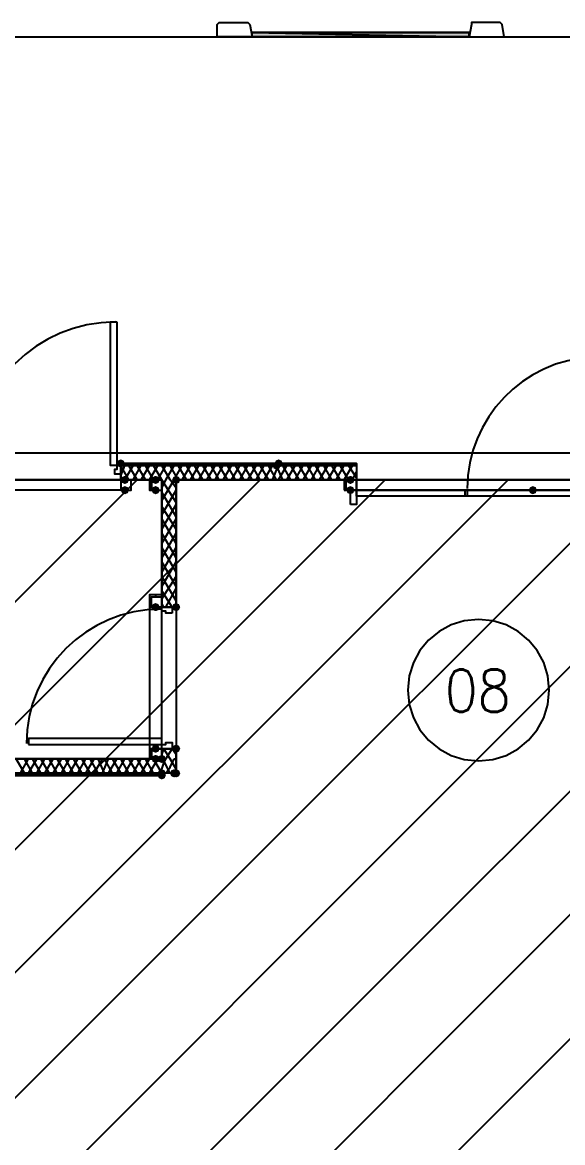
# Model space of a CAD drawing. Header units: millimetres. Extents: x 0 to 420, y 0 to 297.
# Drawn here: x 119.34 to 130.49, y 221.4 to 244.52 of the extents above; entities that cross this region are included whole.
import ezdxf

# ---------------------------------------------------------------- set-up
doc = ezdxf.new("R2010")
doc.units = ezdxf.units.MM
doc.layers.get('0').update_dxf_attribs({"linetype": 'CONTINUOUS'})
doc.styles.get("Standard").update_dxf_attribs({"font": 'STANDARD'})

msp = doc.modelspace()

# ---------------------------------------------------------------- hatches: boundary and pattern name
at = {"true_color": 0x0000fc}
h = msp.add_hatch(color=0, dxfattribs=at)
h.paths.add_polyline_path([(128.566333, 244.305667), (124.079, 244.305667), (128.566333, 244.221)], flags=0)
h.paths.add_polyline_path([(124.079, 244.305667), (128.566333, 244.221), (124.079, 244.221)], flags=0)
at = {"true_color": 0x0000fe}
for points in [[(121.454333, 235.415667), (121.429462, 235.355871), (121.369667, 235.331), (121.309871, 235.355871), (121.285, 235.415667), (121.309871, 235.475462), (121.369667, 235.500333), (121.429462, 235.475463)], [(124.671667, 235.373333), (124.646796, 235.313538), (124.587, 235.288667), (124.527204, 235.313538), (124.502333, 235.373333), (124.527204, 235.433129), (124.587, 235.458), (124.646796, 235.433129)], [(124.714, 235.415667), (124.689129, 235.355871), (124.629333, 235.331), (124.569538, 235.355871), (124.544667, 235.415667), (124.569537, 235.475462), (124.629333, 235.500333), (124.689129, 235.475463)], [(122.597333, 235.077), (122.572463, 235.017204), (122.512667, 234.992333), (122.452871, 235.017204), (122.428, 235.077), (122.452871, 235.136796), (122.512667, 235.161667), (122.572462, 235.136796)], [(122.597333, 235.077), (122.572463, 235.017204), (122.512667, 234.992333), (122.452871, 235.017204), (122.428, 235.077), (122.452871, 235.136796), (122.512667, 235.161667), (122.572462, 235.136796)], [(122.597333, 232.452333), (122.572463, 232.392537), (122.512667, 232.367667), (122.452871, 232.392537), (122.428, 232.452333), (122.452871, 232.512129), (122.512667, 232.537), (122.572462, 232.512129)], [(122.597333, 229.531333), (122.572463, 229.471537), (122.512667, 229.446667), (122.452871, 229.471537), (122.428, 229.531333), (122.452871, 229.591129), (122.512667, 229.616), (122.572462, 229.591129)], [(122.301, 228.981), (122.276129, 228.921204), (122.216333, 228.896333), (122.156537, 228.921204), (122.131667, 228.981), (122.156537, 229.040796), (122.216333, 229.065667), (122.276129, 229.040796)], [(122.597333, 229.023333), (122.572463, 228.963537), (122.512667, 228.938667), (122.452871, 228.963537), (122.428, 229.023333), (122.452871, 229.083129), (122.512667, 229.108), (122.572462, 229.083129)], [(122.597333, 229.023333), (122.572463, 228.963537), (122.512667, 228.938667), (122.452871, 228.963537), (122.428, 229.023333), (122.452871, 229.083129), (122.512667, 229.108), (122.572462, 229.083129)]]:
    msp.add_hatch(color=0, dxfattribs=at).paths.add_polyline_path(points, flags=0)
at = {"true_color": 0x000007}
h = msp.add_hatch(color=0, dxfattribs=at)
h.paths.add_polyline_path([(126.238, 235.415667), (121.369667, 235.415667), (126.238, 235.373333)], flags=0)
h.paths.add_polyline_path([(121.369667, 235.415667), (126.238, 235.373333), (121.369667, 235.373333)], flags=0)
for points in [[(121.539, 235.077), (121.514129, 235.017204), (121.454333, 234.992333), (121.394538, 235.017204), (121.369667, 235.077), (121.394537, 235.136796), (121.454333, 235.161667), (121.514129, 235.136796)], [(122.174, 235.077), (122.149129, 235.017204), (122.089333, 234.992333), (122.029538, 235.017204), (122.004667, 235.077), (122.029537, 235.136796), (122.089333, 235.161667), (122.149129, 235.136796)], [(126.195667, 235.077), (126.170796, 235.017204), (126.111, 234.992333), (126.051204, 235.017204), (126.026333, 235.077), (126.051204, 235.136796), (126.111, 235.161667), (126.170796, 235.136796)], [(121.539, 234.865333), (121.514129, 234.805537), (121.454333, 234.780667), (121.394538, 234.805537), (121.369667, 234.865333), (121.394537, 234.925129), (121.454333, 234.95), (121.514129, 234.925129)], [(122.174, 234.865333), (122.149129, 234.805537), (122.089333, 234.780667), (122.029538, 234.805537), (122.004667, 234.865333), (122.029537, 234.925129), (122.089333, 234.95), (122.149129, 234.925129)], [(126.195667, 234.865333), (126.170796, 234.805537), (126.111, 234.780667), (126.051204, 234.805537), (126.026333, 234.865333), (126.051204, 234.925129), (126.111, 234.95), (126.170796, 234.925129)], [(129.963333, 234.865333), (129.938463, 234.805537), (129.878667, 234.780667), (129.818871, 234.805537), (129.794, 234.865333), (129.818871, 234.925129), (129.878667, 234.95), (129.938462, 234.925129)], [(129.963333, 234.865333), (129.938463, 234.805537), (129.878667, 234.780667), (129.818871, 234.805537), (129.794, 234.865333), (129.818871, 234.925129), (129.878667, 234.95), (129.938462, 234.925129)], [(122.174, 232.452333), (122.149129, 232.392537), (122.089333, 232.367667), (122.029538, 232.392537), (122.004667, 232.452333), (122.029537, 232.512129), (122.089333, 232.537), (122.149129, 232.512129)], [(122.174, 229.531333), (122.149129, 229.471537), (122.089333, 229.446667), (122.029538, 229.471537), (122.004667, 229.531333), (122.029537, 229.591129), (122.089333, 229.616), (122.149129, 229.591129)], [(122.174, 229.319667), (122.149129, 229.259871), (122.089333, 229.235), (122.029538, 229.259871), (122.004667, 229.319667), (122.029537, 229.379462), (122.089333, 229.404333), (122.149129, 229.379463)], [(122.301, 229.319667), (122.276129, 229.259871), (122.216333, 229.235), (122.156537, 229.259871), (122.131667, 229.319667), (122.156537, 229.379462), (122.216333, 229.404333), (122.276129, 229.379463)], [(122.301, 229.023333), (122.276129, 228.963537), (122.216333, 228.938667), (122.156537, 228.963537), (122.131667, 229.023333), (122.156537, 229.083129), (122.216333, 229.108), (122.276129, 229.083129)], [(122.555, 229.023333), (122.530129, 228.963537), (122.470333, 228.938667), (122.410538, 228.963537), (122.385667, 229.023333), (122.410537, 229.083129), (122.470333, 229.108), (122.530129, 229.083129)]]:
    msp.add_hatch(color=0, dxfattribs=at).paths.add_polyline_path(points, flags=0)
h = msp.add_hatch(color=0, dxfattribs=at)
h.paths.add_polyline_path([(122.512667, 235.077), (122.512667, 232.452333)], flags=0)
h.paths.add_polyline_path([(122.512667, 232.452333), (122.512667, 235.077)], flags=0)
h = msp.add_hatch(color=0, dxfattribs=at)
h.paths.add_polyline_path([(122.512667, 229.531333), (122.512667, 229.023333)], flags=0)
h.paths.add_polyline_path([(122.512667, 229.023333), (122.512667, 229.531333)], flags=0)
h = msp.add_hatch(color=0, dxfattribs=at)
h.paths.add_polyline_path([(122.216333, 229.023333), (105.664, 229.023333), (122.216333, 228.981)], flags=0)
h.paths.add_polyline_path([(105.664, 229.023333), (122.216333, 228.981), (105.664, 228.981)], flags=0)

# ---------------------------------------------------------------- linework, layer by layer
at = {"color": 0, "true_color": 0x000007}
for points in [[(123.359333, 244.221), (123.359333, 244.475), (123.401667, 244.517333), (123.994333, 244.517333), (124.036667, 244.475), (124.079, 244.221)], [(129.286, 244.221), (129.243667, 244.475), (129.201333, 244.517333), (128.608667, 244.517333), (128.608667, 244.475), (128.566333, 244.221)], [(117.263333, 244.221), (378.883333, 244.221), (378.883333, 235.627333), (117.263333, 235.627333)], [(124.079, 244.305667), (124.629333, 244.305667)], [(124.629333, 244.305667), (125.222, 244.305667), (124.629333, 244.305667), (124.079, 244.305667)], [(124.079, 244.305667), (128.566333, 244.305667), (128.566333, 244.221), (124.079, 244.221)], [(125.222, 244.305667), (125.814667, 244.305667), (125.222, 244.305667), (124.375333, 244.305667), (125.222, 244.305667), (125.814667, 244.305667), (125.222, 244.305667), (124.375333, 244.305667)], [(125.814667, 244.305667), (126.365, 244.305667), (125.814667, 244.305667), (124.925667, 244.305667)], [(126.365, 244.305667), (126.957667, 244.305667), (126.365, 244.305667), (125.518333, 244.305667)], [(126.957667, 244.305667), (127.550333, 244.305667), (126.957667, 244.305667), (126.111, 244.305667)], [(127.550333, 244.305667), (128.143, 244.305667), (127.550333, 244.305667), (126.661333, 244.305667)], [(128.143, 244.305667), (128.566333, 244.305667), (128.143, 244.305667), (127.254, 244.305667)], [(128.566333, 244.305667), (128.397, 244.305667), (128.566333, 244.305667), (127.846667, 244.305667)], [(121.285, 238.336667), (121.285, 235.373333), (121.158, 235.373333), (121.158, 238.336667)], [(105.156, 117.940667), (390.990667, 117.940667), (390.990667, 235.627333), (105.156, 235.627333)], [(121.369667, 235.204), (121.369667, 235.373333), (121.285, 235.373333), (121.285, 235.288667), (121.242667, 235.288667), (121.242667, 235.204)], [(126.238, 235.415667), (121.369667, 235.415667), (126.238, 235.373333)], [(121.369667, 235.415667), (126.238, 235.373333), (121.369667, 235.373333)], [(126.238, 235.415667), (126.238, 235.373333), (121.369667, 235.373333), (121.369667, 235.415667), (126.238, 235.415667), (121.369667, 235.415667), (121.369667, 235.373333), (126.238, 235.373333)], [(105.664, 229.023333), (105.664, 200.617667), (134.874, 200.617667), (134.874, 235.077), (122.512667, 235.077), (122.512667, 229.023333)], [(121.369667, 234.865333), (121.581333, 234.865333), (121.581333, 235.077), (121.369667, 235.077), (121.369667, 234.865333), (121.581333, 234.865333), (121.581333, 235.077), (121.369667, 235.077)], [(122.216333, 235.077), (122.004667, 235.077), (122.004667, 234.865333), (122.216333, 234.865333), (122.216333, 235.077), (121.962333, 235.077), (121.962333, 234.865333), (122.216333, 234.865333)], [(122.512667, 235.077), (122.512667, 232.452333)], [(122.512667, 232.452333), (122.512667, 235.077)], [(122.512667, 232.452333), (122.512667, 235.077)], [(122.512667, 232.452333), (122.512667, 235.077)], [(125.984, 234.865333), (126.238, 234.865333), (126.238, 235.077), (125.984, 235.077)], [(126.026333, 234.865333), (126.026333, 235.077), (126.238, 235.077), (126.238, 234.865333)], [(126.111, 234.569), (126.111, 234.865333), (126.238, 234.865333), (126.238, 234.569)], [(126.238, 234.865333), (133.477, 234.865333), (133.477, 234.738333), (126.238, 234.738333)], [(128.481667, 234.865333), (128.524, 234.865333), (128.524, 234.738333), (128.481667, 234.738333)], [(122.216333, 232.706333), (121.962333, 232.706333), (121.962333, 232.452333), (122.216333, 232.452333)], [(122.216333, 232.664), (122.216333, 232.452333), (122.004667, 232.452333), (122.004667, 232.664)], [(122.428, 232.325333), (122.301, 232.325333), (122.301, 232.367667), (122.216333, 232.367667), (122.216333, 232.452333), (122.428, 232.452333)], [(122.216333, 232.452333), (122.428, 232.452333)], [(119.464667, 229.616), (122.216333, 229.616), (122.216333, 229.743), (119.464667, 229.743)], [(122.216333, 229.531333), (122.004667, 229.531333), (122.004667, 229.319667), (122.216333, 229.319667), (122.216333, 229.531333), (121.962333, 229.531333), (121.962333, 229.319667), (122.216333, 229.319667)], [(122.428, 229.531333), (122.216333, 229.531333), (122.216333, 229.616), (122.301, 229.616), (122.301, 229.658333), (122.428, 229.658333)], [(122.216333, 229.531333), (122.428, 229.531333)], [(122.512667, 229.531333), (122.512667, 229.023333)], [(122.512667, 229.023333), (122.512667, 229.531333)], [(122.512667, 229.531333), (122.512667, 229.023333), (122.512667, 229.531333), (122.512667, 229.023333)], [(122.216333, 229.023333), (105.664, 229.023333), (122.216333, 228.981)], [(105.664, 229.023333), (122.216333, 228.981), (105.664, 228.981)], [(105.664, 228.981), (122.216333, 228.981), (122.216333, 229.023333), (105.664, 229.023333)], [(105.664, 228.981), (122.216333, 228.981), (122.216333, 229.023333), (105.664, 229.023333)]]:
    msp.add_lwpolyline(points, close=True, dxfattribs=at)
at = {"color": 0, "true_color": 0x0000fc}
for points in [[(128.566333, 244.305667), (124.079, 244.305667), (128.566333, 244.221)], [(124.079, 244.305667), (128.566333, 244.221), (124.079, 244.221)]]:
    msp.add_lwpolyline(points, close=True, dxfattribs=at)
at = {"color": 0, "true_color": 0x000007}
for points in [[(121.263833, 238.336667), (120.963012, 238.321477), (120.670882, 238.276893), (120.38892, 238.204393), (120.118606, 238.105458), (119.861418, 237.981565), (119.618836, 237.834193), (119.392338, 237.664822), (119.183404, 237.474929), (118.993512, 237.265995), (118.82414, 237.039497), (118.676769, 236.796915), (118.552875, 236.539728), (118.45394, 236.269414), (118.381441, 235.987452), (118.336857, 235.695321), (118.321667, 235.3945)], [(131.12601, 237.613977), (130.857484, 237.588163), (130.597402, 237.537219), (130.346983, 237.462416), (130.10744, 237.365024), (129.879991, 237.246314), (129.665852, 237.107555), (129.466238, 236.950018), (129.282367, 236.774973), (129.115453, 236.58369), (128.966713, 236.377438), (128.837364, 236.157489), (128.728621, 235.925112), (128.6417, 235.681577), (128.577818, 235.428154), (128.538191, 235.166115), (128.524034, 234.896728)], [(126.238, 235.415667), (121.369667, 235.415667), (126.238, 235.415667), (121.369667, 235.373333)], [(121.369667, 235.161667), (121.454333, 235.373333)], [(121.539, 235.077), (121.369667, 235.373333)], [(121.369667, 235.373333), (121.369667, 235.204), (121.369667, 235.077)], [(121.369667, 235.077), (121.369667, 235.204), (121.369667, 235.373333), (121.369667, 235.204)], [(126.238, 235.373333), (121.369667, 235.373333)], [(121.454333, 235.077), (121.623667, 235.373333)], [(121.708333, 235.077), (121.539, 235.373333)], [(121.623667, 235.077), (121.793, 235.373333)], [(121.877667, 235.077), (121.708333, 235.373333)], [(121.793, 235.077), (121.962333, 235.373333)], [(122.047, 235.077), (121.877667, 235.373333)], [(121.962333, 235.077), (122.131667, 235.373333)], [(122.216333, 235.077), (122.047, 235.373333)], [(122.131667, 235.077), (122.301, 235.373333)], [(122.385667, 235.077), (122.216333, 235.373333)], [(122.301, 235.077), (122.470333, 235.373333)], [(122.555, 235.077), (122.385667, 235.373333)], [(122.470333, 235.077), (122.639667, 235.373333)], [(122.724333, 235.077), (122.555, 235.373333)], [(122.639667, 235.077), (122.809, 235.373333)], [(122.893667, 235.077), (122.724333, 235.373333)], [(122.809, 235.077), (122.978333, 235.373333)], [(123.063, 235.077), (122.893667, 235.373333)], [(122.978333, 235.077), (123.147667, 235.373333)], [(123.232333, 235.077), (123.063, 235.373333)], [(123.147667, 235.077), (123.317, 235.373333)], [(123.401667, 235.077), (123.232333, 235.373333)], [(123.317, 235.077), (123.486333, 235.373333)], [(123.571, 235.077), (123.401667, 235.373333)], [(123.486333, 235.077), (123.655667, 235.373333)], [(123.740333, 235.077), (123.571, 235.373333)], [(123.655667, 235.077), (123.825, 235.373333)], [(123.909667, 235.077), (123.740333, 235.373333)], [(123.825, 235.077), (123.994333, 235.373333)], [(124.079, 235.077), (123.909667, 235.373333)], [(123.994333, 235.077), (124.163667, 235.373333)], [(124.248333, 235.077), (124.079, 235.373333)], [(124.163667, 235.077), (124.333, 235.373333)], [(124.417667, 235.077), (124.248333, 235.373333)], [(124.333, 235.077), (124.502333, 235.373333)], [(124.587, 235.077), (124.417667, 235.373333)], [(124.502333, 235.077), (124.629333, 235.373333)], [(124.714, 235.077), (124.587, 235.373333)], [(124.629333, 235.077), (124.798667, 235.373333)], [(124.883333, 235.077), (124.714, 235.373333)], [(124.798667, 235.077), (124.968, 235.373333)], [(125.052667, 235.077), (124.883333, 235.373333)], [(124.968, 235.077), (125.137333, 235.373333)], [(125.222, 235.077), (125.052667, 235.373333)], [(125.137333, 235.077), (125.306667, 235.373333)], [(125.391333, 235.077), (125.222, 235.373333)], [(125.306667, 235.077), (125.476, 235.373333)], [(125.560667, 235.077), (125.391333, 235.373333)], [(125.476, 235.077), (125.645333, 235.373333)], [(125.73, 235.077), (125.560667, 235.373333)], [(125.645333, 235.077), (125.814667, 235.373333)], [(125.899333, 235.077), (125.73, 235.373333)], [(125.814667, 235.077), (125.984, 235.373333)], [(126.068667, 235.077), (125.899333, 235.373333)], [(125.984, 235.077), (126.153333, 235.373333)], [(126.238, 235.119333), (126.068667, 235.373333)], [(126.238, 235.373333), (126.238, 235.077)], [(126.238, 235.373333), (126.238, 235.077)], [(118.237, 234.992333), (118.237, 235.077), (119.803333, 235.077)], [(119.803333, 235.077), (121.369667, 235.077), (121.369667, 234.992333)], [(121.369667, 235.077), (121.369667, 235.161667)], [(121.369667, 235.077), (122.216333, 235.077)], [(122.216333, 234.907667), (122.301, 235.077)], [(122.216333, 234.653667), (122.470333, 235.077)], [(122.512667, 234.611333), (122.216333, 235.077)], [(122.216333, 235.077), (122.216333, 232.452333)], [(122.512667, 234.907667), (122.385667, 235.077)], [(122.512667, 232.452333), (122.512667, 235.077), (122.512667, 232.452333), (122.512667, 235.077)], [(122.512667, 232.452333), (122.512667, 235.077)], [(122.512667, 235.077), (126.111, 235.077)], [(126.153333, 235.077), (126.238, 235.246333)], [(126.238, 234.992333), (126.238, 235.077), (129.878667, 235.077)], [(129.878667, 235.077), (133.477, 235.077), (133.477, 234.992333)], [(119.803333, 234.865333), (118.237, 234.865333), (118.237, 234.992333)], [(121.369667, 234.992333), (121.369667, 234.865333), (119.803333, 234.865333)], [(122.216333, 234.357333), (122.512667, 234.865333)], [(129.878667, 234.865333), (126.238, 234.865333), (126.238, 234.992333)], [(133.477, 234.992333), (133.477, 234.865333), (129.878667, 234.865333)], [(122.512667, 234.315), (122.216333, 234.823)], [(122.216333, 234.061), (122.512667, 234.569)], [(122.512667, 234.061), (122.216333, 234.526667)], [(122.216333, 233.764667), (122.512667, 234.272667)], [(122.512667, 233.764667), (122.216333, 234.272667)], [(122.216333, 233.468333), (122.512667, 233.976333)], [(122.512667, 233.468333), (122.216333, 233.976333)], [(122.216333, 233.172), (122.512667, 233.68)], [(122.512667, 233.172), (122.216333, 233.68)], [(122.216333, 232.875667), (122.512667, 233.383667)], [(122.512667, 232.875667), (122.216333, 233.383667)], [(122.216333, 232.621667), (122.512667, 233.087333)], [(122.512667, 232.579333), (122.216333, 233.087333)], [(122.428, 232.452333), (122.216333, 232.791)], [(122.301, 232.452333), (122.512667, 232.833333)], [(122.089333, 232.706333), (122.089333, 232.664)], [(122.258667, 232.452333), (122.216333, 232.537)], [(122.470333, 232.452333), (122.512667, 232.537)], [(122.195167, 232.41), (121.911658, 232.395684), (121.63634, 232.353666), (121.370605, 232.28534), (121.115849, 232.192099), (120.873463, 232.075337), (120.644843, 231.936448), (120.431381, 231.776824), (120.234472, 231.597861), (120.055509, 231.400952), (119.895886, 231.187491), (119.756996, 230.95887), (119.640234, 230.716485), (119.546993, 230.461728), (119.478667, 230.195994), (119.436649, 229.920675), (119.422333, 229.637167)], [(122.089333, 232.452333), (121.962333, 232.452333), (121.962333, 231.013)], [(122.216333, 231.013), (122.216333, 232.452333), (122.089333, 232.452333)], [(122.512667, 232.452333), (122.428, 232.452333), (122.216333, 232.452333)], [(122.512667, 232.452333), (122.428, 232.452333)], [(130.217333, 230.737833), (130.187661, 231.032177), (130.102561, 231.306329), (129.967905, 231.554416), (129.789566, 231.770566), (129.573416, 231.948905), (129.325329, 232.083561), (129.051177, 232.168661), (128.756833, 232.198333), (128.46249, 232.168661), (128.188338, 232.083561), (127.940251, 231.948905), (127.724101, 231.770566), (127.545762, 231.554416), (127.411106, 231.306329), (127.326005, 231.032177), (127.296333, 230.737833)], [(121.962333, 231.013), (121.962333, 229.531333), (122.089333, 229.531333)], [(122.089333, 229.531333), (122.216333, 229.531333), (122.216333, 231.013)], [(127.296333, 230.737833), (127.326005, 230.44349), (127.411106, 230.169338), (127.545762, 229.921251), (127.724101, 229.705101), (127.940251, 229.526762), (128.188338, 229.392106), (128.46249, 229.307005), (128.756833, 229.277333), (129.051177, 229.307005), (129.325329, 229.392106), (129.573416, 229.526762), (129.789566, 229.705101), (129.967905, 229.921251), (130.102561, 230.169338), (130.187661, 230.44349), (130.217333, 230.737833)], [(122.216333, 229.404333), (122.258667, 229.531333)], [(122.512667, 229.531333), (122.428, 229.531333), (122.216333, 229.531333)], [(122.216333, 229.531333), (122.216333, 229.319667)], [(122.385667, 229.319667), (122.258667, 229.531333)], [(122.301, 229.319667), (122.428, 229.531333)], [(122.512667, 229.404333), (122.428, 229.531333)], [(122.512667, 229.531333), (122.428, 229.531333)], [(122.512667, 229.531333), (122.512667, 229.023333), (122.512667, 229.531333), (122.512667, 229.023333)], [(122.512667, 229.023333), (122.512667, 229.531333)], [(122.216333, 229.319667), (105.664, 229.319667)], [(119.38, 229.023333), (119.210667, 229.319667)], [(119.295333, 229.023333), (119.464667, 229.319667)], [(119.549333, 229.023333), (119.38, 229.319667)], [(119.464667, 229.023333), (119.634, 229.319667)], [(119.718667, 229.023333), (119.549333, 229.319667)], [(119.634, 229.023333), (119.803333, 229.319667)], [(119.888, 229.023333), (119.718667, 229.319667)], [(119.803333, 229.023333), (119.972667, 229.319667)], [(120.057333, 229.023333), (119.888, 229.319667)], [(119.972667, 229.023333), (120.142, 229.319667)], [(120.226667, 229.023333), (120.057333, 229.319667)], [(120.142, 229.023333), (120.311333, 229.319667)], [(120.396, 229.023333), (120.226667, 229.319667)], [(120.311333, 229.023333), (120.480667, 229.319667)], [(120.565333, 229.023333), (120.396, 229.319667)], [(120.480667, 229.023333), (120.65, 229.319667)], [(120.734667, 229.023333), (120.565333, 229.319667)], [(120.65, 229.023333), (120.819333, 229.319667)], [(120.904, 229.023333), (120.734667, 229.319667)], [(120.819333, 229.023333), (120.988667, 229.319667)], [(121.031, 229.023333), (120.904, 229.319667)], [(120.988667, 229.023333), (121.115667, 229.319667)], [(121.200333, 229.023333), (121.031, 229.319667)], [(121.115667, 229.023333), (121.285, 229.319667)], [(121.369667, 229.023333), (121.200333, 229.319667)], [(121.285, 229.023333), (121.454333, 229.319667)], [(121.539, 229.023333), (121.369667, 229.319667)], [(121.454333, 229.023333), (121.623667, 229.319667)], [(121.708333, 229.023333), (121.539, 229.319667)], [(121.623667, 229.023333), (121.793, 229.319667)], [(121.877667, 229.023333), (121.708333, 229.319667)], [(121.793, 229.023333), (121.962333, 229.319667)], [(122.047, 229.023333), (121.877667, 229.319667)], [(121.962333, 229.023333), (122.131667, 229.319667)], [(122.216333, 229.023333), (122.047, 229.319667)], [(122.258667, 229.277333), (122.216333, 229.319667)], [(122.258667, 229.235), (122.301, 229.319667)], [(122.385667, 229.150333), (122.470333, 229.319667)], [(122.512667, 229.108), (122.385667, 229.319667)], [(122.470333, 229.319667), (122.512667, 229.319667)], [(122.131667, 229.023333), (122.216333, 229.108)], [(122.216333, 229.108), (122.258667, 229.235)], [(122.385667, 229.023333), (122.258667, 229.277333)], [(122.301, 229.023333), (122.385667, 229.150333)], [(122.470333, 229.023333), (122.512667, 229.065667)], [(105.664, 228.981), (122.216333, 228.981), (105.664, 228.981), (122.216333, 229.023333)], [(105.664, 229.023333), (122.216333, 229.023333)], [(122.512667, 229.023333), (122.216333, 229.023333)]]:
    msp.add_lwpolyline(points, dxfattribs=at)
at = {"color": 0, "true_color": 0x000008}
msp.add_lwpolyline([(105.664, 229.319667), (122.216333, 229.319667), (122.216333, 235.077), (105.664, 235.077)], close=True, dxfattribs=at)
at = {"color": 0, "true_color": 0x000005}
for points in [[(105.664001, 219.074999), (121.708335, 235.076999)], [(105.664001, 216.534999), (124.248335, 235.076999)], [(105.664001, 213.952666), (126.830668, 235.076999)], [(105.664001, 211.412666), (129.370668, 235.076999)], [(105.664001, 208.830332), (131.953001, 235.076999)], [(105.664001, 206.247999), (134.493001, 235.076999)], [(105.664001, 203.707999), (137.075334, 235.076999)], [(105.664001, 201.125666), (139.615334, 235.076999)], [(107.696001, 200.617666), (142.197668, 235.076999)]]:
    msp.add_lwpolyline(points, dxfattribs=at)

# ---------------------------------------------------------------- texts
at = {"color": 0, "true_color": 0x000007, "insert": (128.058333, 231.165366), "char_height": 0.872032, "width": 1.06581688, "attachment_point": 1}
msp.add_mtext('08', dxfattribs=at)

doc.saveas('drawing.dxf')
